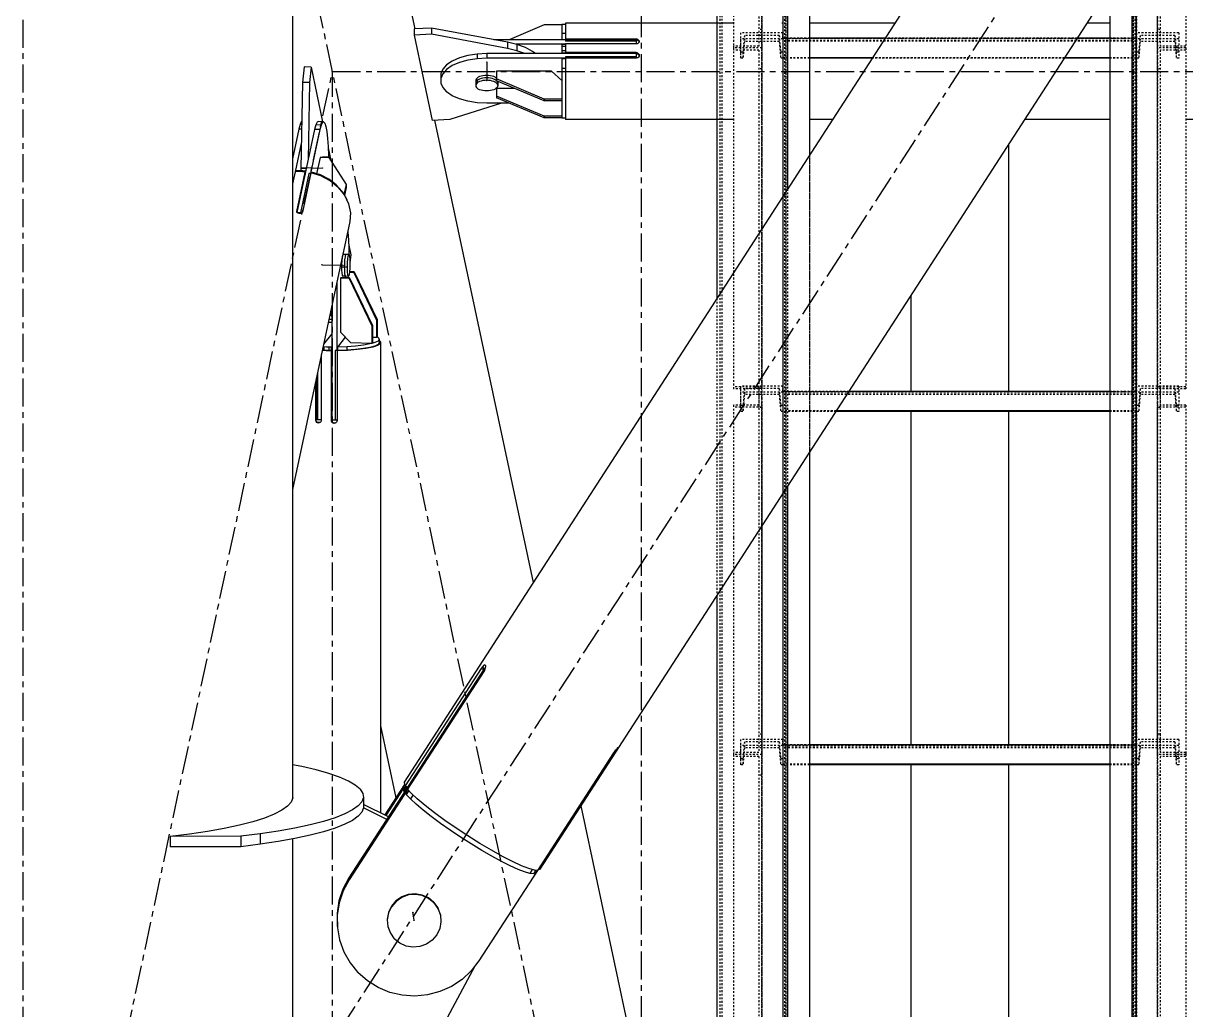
# Model space of a CAD drawing. Header units: millimetres. Extents: x 5143 to 30813, y 232 to 21408.
# Drawn here: x 11840 to 12169, y 5224.7 to 5503.9 of the extents above; entities that cross this region are included whole.
import ezdxf

# ---------------------------------------------------------------- set-up
doc = ezdxf.new("R2010")
doc.units = ezdxf.units.MM
doc.header["$LTSCALE"] = 0.25
for name, pattern in [('CENTER', [50.8, 31.75, -6.35, 6.35, -6.35]), ('XKITLINE00', [0]), ('XKITLINE02', [4, 2, -2]), ('XKITLINE03', [6, 3, -1, 1, -1])]:
    doc.linetypes.add(name, pattern=pattern)

msp = doc.modelspace()

# ---------------------------------------------------------------- linework, layer by layer
at = {"color": 8, "linetype": 'CENTER'}
for p, q in [((12015, 4763.35), (12015, 6431.43)), ((12015, 5080.27), (11840, 5900.27)), ((11840, 5080.27), (12370, 5900.27)), ((11840, 3985.69), (11840, 5629.8)), ((11971.16, 5492.9), (11971.16, 5487.65)), ((11840, 5080.27), (11927.5, 5490.27)), ((11927.5, 4670.27), (11927.5, 5490.27)), ((11927.5, 5490.27), (12282.5, 5490.27)), ((11918.7, 5463.07), (11924.65, 5462.94)), ((11924.52, 5435.54), (11930.47, 5435.41)), ((11950.6, 5250.01), (11950.27, 5252.29))]:
    msp.add_line(p, q, dxfattribs=at)
at = {"color": 8, "linetype": 'XKITLINE00'}
for p, q in [((12223.93, 5716.37), (11947.78, 5289.11)), ((12262.38, 5691.7), (11986.23, 5264.45)), ((11916.2, 5629.8), (11916.2, 5284.49)), ((11943.98, 5534.57), (11950.86, 5502.33)), ((11955.55, 5502.57), (11950.58, 5502.32)), ((11950.58, 5502.32), (11950.58, 5500.57)), ((11955.55, 5500.82), (11950.58, 5500.57)), ((11977.04, 5498.53), (11955.55, 5502.57)), ((11955.55, 5502.57), (11955.55, 5500.82)), ((11977.04, 5496.78), (11955.55, 5500.82)), ((11987.46, 5503.44), (11977.53, 5499.26)), ((11992.46, 5503.44), (11987.46, 5503.44)), ((11993.46, 5503.52), (11992.46, 5503.52)), ((11992.46, 5503.52), (11992.46, 5502.39)), ((11992.46, 5502.39), (11992.46, 5499.26)), ((11993.46, 5501.04), (11992.46, 5501.04)), ((11993.46, 5503.9), (11993.46, 5499.26)), ((12041, 5503.9), (11993.46, 5503.9)), ((12054.99, 5503.9), (12054.72, 5503.9)), ((12086.6, 5503.9), (12062.49, 5503.9)), ((12147.48, 5503.9), (12141, 5503.9)), ((12155.27, 5503.9), (12154.98, 5503.9)), ((11950.58, 5500.57), (11955.73, 5476.42)), ((11993.46, 5499.26), (11973.16, 5499.26)), ((11979.71, 5497.89), (11977.04, 5498.53)), ((11977.04, 5498.53), (11977.04, 5496.78)), ((11993.46, 5497.95), (11979.46, 5497.95)), ((11982.09, 5497.02), (11979.71, 5497.89)), ((11979.71, 5497.89), (11979.71, 5496.14)), ((11992.46, 5497.89), (11992.46, 5496.71)), ((11993.46, 5497.89), (11992.46, 5497.89)), ((12013.46, 5499.43), (11993.46, 5499.43)), ((11993.46, 5499.26), (11993.46, 5498.86)), ((12013.46, 5499.13), (11993.46, 5499.13)), ((12013.46, 5498.86), (11993.46, 5498.86)), ((12013.46, 5498.05), (11993.46, 5498.05)), ((11993.46, 5498.05), (11993.46, 5496.9)), ((12013.72, 5499.39), (12013.46, 5499.43)), ((12013.46, 5499.43), (12013.46, 5499.13)), ((12013.72, 5499.1), (12013.46, 5499.13)), ((12013.46, 5499.13), (12013.46, 5498.05)), ((12013.72, 5498.08), (12013.46, 5498.05)), ((12013.96, 5499.31), (12013.72, 5499.39)), ((12013.96, 5499.01), (12013.72, 5499.1)), ((12013.96, 5498.18), (12013.72, 5498.08)), ((12014.14, 5499.15), (12013.96, 5499.31)), ((12013.99, 5498.99), (12013.96, 5499.01)), ((12014.14, 5498.34), (12013.96, 5498.18)), ((12014.14, 5498.86), (12013.99, 5498.99)), ((12014.14, 5499.15), (12014.27, 5498.96)), ((12014.14, 5498.86), (12014.27, 5498.67)), ((12014.27, 5498.53), (12014.14, 5498.34)), ((12014.27, 5498.96), (12014.31, 5498.75)), ((12014.31, 5498.75), (12014.27, 5498.53)), ((12014.27, 5498.67), (12014.28, 5498.6)), ((11963.46, 5494.11), (11961.42, 5493.22)), ((11965.83, 5494.77), (11963.46, 5494.11)), ((11968.43, 5495.18), (11965.83, 5494.77)), ((11971.16, 5495.32), (11968.43, 5495.18)), ((11968.43, 5495.18), (11968.43, 5493.87)), ((12013.46, 5495.32), (11971.16, 5495.32)), ((11971.16, 5495.32), (11971.16, 5494.01)), ((11979.71, 5496.14), (11977.04, 5496.78)), ((11981.94, 5495.32), (11979.71, 5496.14)), ((11984.11, 5495.95), (11982.09, 5497.02)), ((11984.92, 5495.32), (11984.11, 5495.95)), ((11993.46, 5497.31), (11992.46, 5497.31)), ((11992.46, 5496.71), (11992.46, 5495.32)), ((11993.46, 5496.08), (11992.46, 5496.08)), ((11993.46, 5495.45), (11992.46, 5495.45)), ((11993.46, 5496.9), (11993.46, 5495.32)), ((12013.46, 5495.6), (11993.46, 5495.6)), ((11993.46, 5495.45), (11993.46, 5495.32)), ((12013.46, 5494.41), (11993.46, 5494.41)), ((11993.46, 5494.41), (11993.46, 5494.01)), ((12013.46, 5495.6), (12013.46, 5495.32)), ((12013.72, 5495.56), (12013.46, 5495.6)), ((12013.46, 5495.32), (12013.46, 5494.01)), ((12013.72, 5495.27), (12013.46, 5495.31)), ((12013.72, 5495.56), (12013.72, 5495.27)), ((12013.96, 5495.45), (12013.72, 5495.56)), ((12013.96, 5495.16), (12013.72, 5495.27)), ((12013.96, 5494.17), (12013.72, 5494.08)), ((12014.14, 5495.28), (12013.96, 5495.45)), ((12014.14, 5494.98), (12013.96, 5495.16)), ((12014.14, 5494.35), (12013.96, 5494.17)), ((12014.14, 5495.28), (12014.27, 5495.05)), ((12014.14, 5494.98), (12014.27, 5494.76)), ((12014.27, 5494.57), (12014.14, 5494.35)), ((12014.27, 5495.05), (12014.31, 5494.81)), ((12014.31, 5494.81), (12014.27, 5494.57)), ((12014.27, 5494.76), (12014.28, 5494.67)), ((11919.47, 5491.56), (11919.06, 5487.19)), ((11921.45, 5491.52), (11919.47, 5491.56)), ((11921.45, 5491.52), (11921.04, 5487.14)), ((11921.45, 5491.52), (11924.72, 5476.04)), ((11958.7, 5490.93), (11958.13, 5489.63)), ((11959.81, 5492.14), (11958.7, 5490.93)), ((11959.81, 5490.83), (11958.7, 5489.62)), ((11961.42, 5493.22), (11959.81, 5492.14)), ((11961.42, 5491.91), (11959.81, 5490.83)), ((11963.46, 5492.8), (11961.42, 5491.91)), ((11965.83, 5493.46), (11963.46, 5492.8)), ((11968.43, 5493.87), (11965.83, 5493.46)), ((11971.16, 5494.01), (11968.43, 5493.87)), ((11993.46, 5494.01), (11971.16, 5494.01)), ((11992.46, 5493.82), (11992.46, 5488.43)), ((11993.46, 5493.82), (11992.46, 5493.82)), ((11993.46, 5491.14), (11992.46, 5491.14)), ((12013.46, 5494.01), (11993.46, 5494.01)), ((11993.46, 5494.01), (11993.46, 5476.65)), ((12013.72, 5494.08), (12013.46, 5494.01)), ((11958.13, 5489.63), (11958.13, 5486.99)), ((11958.7, 5489.62), (11958.13, 5488.32)), ((11968.1, 5487.91), (11968.06, 5487.65)), ((11968.06, 5487.65), (11968.06, 5486.95)), ((11968.24, 5488.17), (11968.1, 5487.91)), ((11968.47, 5488.4), (11968.24, 5488.17)), ((11968.47, 5487.7), (11968.24, 5487.47)), ((11968.47, 5487.7), (11968.24, 5487.47)), ((11968.78, 5488.62), (11968.47, 5488.4)), ((11968.78, 5487.92), (11968.47, 5487.7)), ((11968.78, 5487.92), (11968.47, 5487.7)), ((11969.16, 5488.8), (11968.78, 5488.62)), ((11969.16, 5488.11), (11968.78, 5487.92)), ((11969.16, 5488.11), (11968.78, 5487.92)), ((11969.61, 5488.96), (11969.16, 5488.8)), ((11969.61, 5488.26), (11969.16, 5488.11)), ((11969.61, 5488.26), (11969.16, 5488.11)), ((11969.61, 5487.56), (11969.16, 5487.41)), ((11970.1, 5489.07), (11969.61, 5488.96)), ((11970.1, 5488.37), (11969.61, 5488.26)), ((11970.1, 5488.37), (11969.61, 5488.26)), ((11970.1, 5487.67), (11969.61, 5487.56)), ((11970.62, 5489.13), (11970.1, 5489.07)), ((11970.62, 5488.43), (11970.1, 5488.37)), ((11970.62, 5488.43), (11970.1, 5488.37)), ((11970.62, 5487.74), (11970.1, 5487.67)), ((11971.16, 5489.16), (11970.62, 5489.13)), ((11971.16, 5488.46), (11970.62, 5488.43)), ((11971.16, 5488.46), (11970.62, 5488.43)), ((11971.16, 5487.76), (11970.62, 5487.74)), ((11971.7, 5489.13), (11971.16, 5489.16)), ((11971.16, 5489.16), (11971.16, 5488.46)), ((11971.16, 5488.46), (11971.16, 5487.76)), ((11971.7, 5488.43), (11971.16, 5488.46)), ((11971.7, 5488.43), (11971.16, 5488.46)), ((11971.7, 5487.74), (11971.16, 5487.76)), ((11972.22, 5489.07), (11971.7, 5489.13)), ((11972.22, 5488.37), (11971.7, 5488.43)), ((11972.22, 5488.37), (11971.7, 5488.43)), ((11972.22, 5487.67), (11971.7, 5487.74)), ((11972.71, 5488.96), (11972.22, 5489.07)), ((11972.71, 5488.26), (11972.22, 5488.37)), ((11972.71, 5488.26), (11972.22, 5488.37)), ((11972.71, 5487.56), (11972.22, 5487.67)), ((11973.15, 5488.8), (11972.71, 5488.96)), ((11973.15, 5488.11), (11972.71, 5488.26)), ((11973.15, 5488.11), (11972.71, 5488.26)), ((11973.15, 5487.41), (11972.71, 5487.56)), ((11973.53, 5488.62), (11973.15, 5488.8)), ((11973.53, 5487.92), (11973.15, 5488.11)), ((11973.53, 5487.92), (11973.15, 5488.11)), ((11973.84, 5488.4), (11973.53, 5488.62)), ((11973.84, 5487.7), (11973.53, 5487.92)), ((11973.84, 5487.7), (11973.53, 5487.92)), ((11973.84, 5488.4), (11973.96, 5488.28)), ((11973.84, 5487.7), (11974.07, 5487.47)), ((11973.84, 5487.7), (11974.07, 5487.47)), ((11989.46, 5490.32), (11973.96, 5490.32)), ((11973.96, 5490.32), (11973.96, 5487.65)), ((11987.46, 5482.45), (11973.96, 5488.14)), ((11987.46, 5481.97), (11973.96, 5487.65)), ((11974.26, 5487.52), (11974.26, 5486.95)), ((11992.46, 5487.7), (11989.46, 5490.32)), ((11992.46, 5488.43), (11992.46, 5482.47)), ((11919.06, 5487.19), (11918.59, 5462.76)), ((11921.04, 5487.14), (11919.06, 5487.19)), ((11921.04, 5487.14), (11920.62, 5465.21)), ((11958.13, 5486.99), (11958.7, 5485.69)), ((11958.7, 5485.69), (11959.81, 5484.47)), ((11961.42, 5483.4), (11959.81, 5484.47)), ((11968.1, 5487.21), (11968.06, 5486.95)), ((11968.1, 5487.21), (11968.06, 5486.95)), ((11968.06, 5486.95), (11968.06, 5486.25)), ((11968.1, 5486.51), (11968.06, 5486.25)), ((11968.06, 5486.25), (11968.1, 5485.99)), ((11968.24, 5487.47), (11968.1, 5487.21)), ((11968.24, 5487.47), (11968.1, 5487.21)), ((11968.24, 5486.77), (11968.1, 5486.51)), ((11968.1, 5485.99), (11968.24, 5485.74)), ((11968.47, 5487.01), (11968.24, 5486.77)), ((11968.24, 5485.74), (11968.47, 5485.5)), ((11968.78, 5487.22), (11968.47, 5487.01)), ((11968.78, 5485.29), (11968.47, 5485.5)), ((11969.16, 5487.41), (11968.78, 5487.22)), ((11969.16, 5485.1), (11968.78, 5485.29)), ((11969.61, 5484.95), (11969.16, 5485.1)), ((11970.1, 5484.84), (11969.61, 5484.95)), ((11970.62, 5484.77), (11970.1, 5484.84)), ((11971.16, 5484.75), (11970.62, 5484.77)), ((11971.7, 5484.77), (11971.16, 5484.75)), ((11972.22, 5484.84), (11971.7, 5484.77)), ((11972.71, 5484.95), (11972.22, 5484.84)), ((11973.15, 5485.1), (11972.71, 5484.95)), ((11973.53, 5487.22), (11973.15, 5487.41)), ((11973.53, 5485.29), (11973.15, 5485.1)), ((11973.84, 5487.01), (11973.53, 5487.22)), ((11973.84, 5485.5), (11973.53, 5485.29)), ((11973.84, 5487.01), (11974.07, 5486.77)), ((11974.07, 5485.74), (11973.84, 5485.5)), ((11979.14, 5485.47), (11973.96, 5485.47)), ((11973.96, 5485.47), (11973.96, 5482.8)), ((11974.07, 5487.47), (11974.21, 5487.21)), ((11974.07, 5487.47), (11974.21, 5487.21)), ((11974.07, 5486.77), (11974.21, 5486.51)), ((11974.21, 5485.99), (11974.07, 5485.74)), ((11974.21, 5487.21), (11974.26, 5486.95)), ((11974.21, 5487.21), (11974.26, 5486.95)), ((11974.21, 5486.51), (11974.26, 5486.25)), ((11974.26, 5486.25), (11974.21, 5485.99)), ((11974.26, 5486.95), (11974.26, 5486.25)), ((11975.36, 5481.29), (11960.7, 5476.67)), ((11963.46, 5482.51), (11961.42, 5483.4)), ((11965.83, 5481.84), (11963.46, 5482.51)), ((11968.43, 5481.43), (11965.83, 5481.84)), ((11971.16, 5481.29), (11968.43, 5481.43)), ((11977.53, 5481.29), (11971.16, 5481.29)), ((11987.46, 5477.6), (11973.96, 5483.28)), ((11987.46, 5477.11), (11973.96, 5482.8)), ((11992.46, 5482.45), (11987.46, 5482.45)), ((11987.46, 5482.45), (11987.46, 5481.97)), ((11992.46, 5481.97), (11987.46, 5481.97)), ((11992.46, 5482.47), (11992.46, 5482.45)), ((11992.46, 5482.45), (11992.46, 5482.43)), ((11992.46, 5482.43), (11992.46, 5477.14)), ((11918.34, 5475.23), (11918, 5473.95)), ((11918.69, 5475.98), (11918.34, 5475.23)), ((11918.83, 5475.22), (11918.34, 5475.23)), ((11918.84, 5476.06), (11918.69, 5475.98)), ((11922.8, 5475.13), (11922.46, 5473.86)), ((11923.16, 5475.88), (11922.8, 5475.13)), ((11924.29, 5475.1), (11922.8, 5475.13)), ((11923.51, 5476.06), (11923.16, 5475.88)), ((11925, 5476.03), (11923.51, 5476.06)), ((11924.29, 5475.1), (11923.95, 5473.82)), ((11924.64, 5475.85), (11924.29, 5475.1)), ((11925, 5476.03), (11924.64, 5475.85)), ((11925, 5476.03), (11925.34, 5475.64)), ((11925.34, 5475.64), (11925.65, 5474.7)), ((11925.65, 5474.7), (11925.91, 5473.24)), ((11960.7, 5476.67), (11955.73, 5476.42)), ((11956.39, 5476.46), (11984.31, 5345.63)), ((11992.46, 5477.6), (11987.46, 5477.6)), ((11987.46, 5477.6), (11987.46, 5477.11)), ((11992.46, 5477.11), (11987.46, 5477.11)), ((11992.46, 5477.14), (11992.46, 5477.11)), ((11992.46, 5477.11), (11992.46, 5477.03)), ((11993.46, 5477.03), (11992.46, 5477.03)), ((12041, 5476.65), (11993.46, 5476.65)), ((12054.99, 5476.65), (12054.72, 5476.65)), ((12068.99, 5476.65), (12062.49, 5476.65)), ((12147.48, 5476.65), (12123.39, 5476.65)), ((12155.27, 5476.65), (12154.98, 5476.65)), ((12216.53, 5476.65), (12168.98, 5476.65)), ((11918, 5473.95), (11916.2, 5465.5)), ((11922.46, 5473.86), (11917.44, 5450.33)), ((11918.8, 5473.94), (11918, 5473.95)), ((11923.95, 5473.82), (11921.3, 5461.41)), ((11923.95, 5473.82), (11922.46, 5473.86)), ((11925.91, 5473.24), (11926.12, 5471.33)), ((11926.12, 5471.33), (11926.27, 5469.06)), ((11918.73, 5470.39), (11916.91, 5461.83)), ((11926.27, 5469.06), (11926.35, 5466.51)), ((11926.28, 5468.65), (11927.05, 5465.04)), ((12118.8, 5469.55), (12118.8, 5399.68)), ((11916.33, 5466.12), (11916.2, 5466.12)), ((11924.02, 5465.95), (11923.03, 5461.32)), ((11926.5, 5465.9), (11924.02, 5465.95)), ((11924.69, 5466.03), (11924.62, 5465.95)), ((11924.62, 5465.95), (11924.62, 5465.94)), ((11925.48, 5466.02), (11924.69, 5466.03)), ((11924.76, 5466.02), (11924.69, 5466.03)), ((11925.48, 5466.02), (11925.41, 5465.93)), ((11925.48, 5466.02), (11925.41, 5465.93)), ((11925.41, 5465.93), (11925.41, 5465.92)), ((11925.41, 5465.93), (11925.41, 5465.92)), ((11926.28, 5466), (11925.48, 5466.02)), ((11925.55, 5466.01), (11925.48, 5466.02)), ((11925.55, 5466.01), (11925.48, 5466.02)), ((11926.21, 5465.92), (11926.2, 5465.9)), ((11926.28, 5466), (11926.21, 5465.92)), ((11926.35, 5465.99), (11926.28, 5466)), ((11926.35, 5466.51), (11926.35, 5465.99)), ((11926.35, 5465.99), (11926.4, 5465.9)), ((11926.5, 5465.9), (11931.34, 5458.24)), ((11916.92, 5461.83), (11916.2, 5458.45)), ((11918.3, 5461.93), (11916.92, 5461.83)), ((11917.05, 5462.13), (11916.99, 5461.84)), ((11917.74, 5462.16), (11917.05, 5462.13)), ((11919.69, 5461.77), (11917.32, 5450.64)), ((11919.73, 5461.27), (11917.4, 5450.38)), ((11917.74, 5462.16), (11917.69, 5461.89)), ((11918.44, 5462.16), (11917.74, 5462.16)), ((11919.69, 5461.77), (11918.3, 5461.93)), ((11919.13, 5462.13), (11918.44, 5462.16)), ((11920.85, 5461.42), (11918.48, 5450.29)), ((11918.59, 5462.76), (11918.58, 5462.15)), ((11920.09, 5462.72), (11918.59, 5462.76)), ((11921.39, 5461.56), (11919.01, 5450.43)), ((11919.13, 5462.13), (11919.07, 5461.84)), ((11919.83, 5462.07), (11919.13, 5462.13)), ((11919.69, 5461.77), (11919.73, 5461.27)), ((11919.83, 5462.07), (11919.71, 5461.51)), ((11919.71, 5461.51), (11919.74, 5461.09)), ((11919.83, 5462.07), (11919.86, 5461.64)), ((11921.3, 5461.41), (11920.85, 5461.42)), ((11921.31, 5461.2), (11920.85, 5461.42)), ((11921.3, 5461.41), (11921.31, 5461.21)), ((11924.24, 5460.68), (11921.39, 5461.56)), ((11921.53, 5461.78), (11921.48, 5461.54)), ((11924.12, 5460.98), (11921.53, 5461.78)), ((11924.12, 5460.98), (11924.07, 5460.74)), ((11926.5, 5459.76), (11924.12, 5460.98)), ((11926.89, 5459.27), (11924.24, 5460.68)), ((11928.57, 5458.18), (11926.5, 5459.76)), ((11929.15, 5457.43), (11926.89, 5459.27)), ((11928.57, 5458.18), (11930.24, 5456.31)), ((11931.34, 5458.24), (11930.75, 5455.46)), ((11931.34, 5458.24), (11931.4, 5457.41)), ((11929.15, 5457.43), (11930.9, 5455.25)), ((11930.24, 5456.31), (11930.72, 5455.47)), ((11930.9, 5455.25), (11932.06, 5452.83)), ((11931.4, 5457.41), (11930.93, 5455.2)), ((11931.15, 5454.74), (11931.45, 5454.21)), ((11931.45, 5454.21), (11931.55, 5453.9)), ((11932.06, 5452.83), (11932.56, 5450.3)), ((11917.32, 5450.64), (11917.33, 5450.49)), ((11917.33, 5450.49), (11917.42, 5450.34)), ((11917.59, 5450.22), (11917.42, 5450.34)), ((11918.48, 5450.29), (11917.46, 5450.31)), ((11917.81, 5450.12), (11917.59, 5450.22)), ((11917.6, 5451.3), (11917.61, 5451.11)), ((11918.06, 5450.07), (11917.81, 5450.12)), ((11918.33, 5450.06), (11918.06, 5450.07)), ((11918.58, 5450.1), (11918.33, 5450.06)), ((11918.74, 5450.16), (11918.48, 5450.29)), ((11918.79, 5450.19), (11918.58, 5450.1)), ((11918.92, 5450.31), (11918.79, 5450.19)), ((11919.01, 5450.43), (11918.92, 5450.31)), ((11932.56, 5450.3), (11932.38, 5447.78)), ((11932.38, 5447.78), (11916.2, 5371.93)), ((11931.81, 5445.07), (11931.85, 5444.76)), ((11931.85, 5444.76), (11932.03, 5442.65)), ((11932.03, 5442.65), (11932.14, 5440.22)), ((11930.4, 5438.33), (11930.33, 5438.1)), ((11930.47, 5438.46), (11930.4, 5438.33)), ((11930.54, 5438.51), (11930.47, 5438.46)), ((11931.26, 5438.45), (11930.47, 5438.46)), ((11931.33, 5438.49), (11930.54, 5438.51)), ((11931.19, 5438.31), (11931.12, 5438.09)), ((11931.19, 5438.31), (11931.12, 5438.09)), ((11931.26, 5438.45), (11931.19, 5438.31)), ((11931.26, 5438.45), (11931.19, 5438.31)), ((11931.33, 5438.49), (11931.26, 5438.45)), ((11931.33, 5438.49), (11931.26, 5438.45)), ((11932.06, 5438.43), (11931.26, 5438.45)), ((11932.13, 5438.47), (11931.33, 5438.49)), ((11931.99, 5438.29), (11931.92, 5438.07)), ((11932.06, 5438.43), (11931.99, 5438.29)), ((11932.13, 5438.47), (11932.06, 5438.43)), ((11932.1, 5441.14), (11932.67, 5438.41)), ((11932.19, 5438.42), (11932.13, 5438.47)), ((11932.14, 5440.22), (11932.16, 5438.44)), ((11932.19, 5438.42), (11932.26, 5438.28)), ((11932.26, 5438.28), (11932.32, 5438.04)), ((11932.67, 5438.41), (11932.46, 5436.07)), ((11930.09, 5435.97), (11930.07, 5435.43)), ((11930.07, 5435.43), (11930.07, 5434.89)), ((11930.86, 5434.87), (11930.07, 5434.89)), ((11930.07, 5434.89), (11930.07, 5434.37)), ((11930.12, 5436.49), (11930.09, 5435.97)), ((11930.16, 5436.98), (11930.12, 5436.49)), ((11930.21, 5437.42), (11930.16, 5436.98)), ((11930.27, 5437.8), (11930.21, 5437.42)), ((11930.33, 5438.1), (11930.27, 5437.8)), ((11930.87, 5435.41), (11930.86, 5434.87)), ((11930.87, 5435.41), (11930.86, 5434.87)), ((11931.65, 5434.86), (11930.86, 5434.87)), ((11930.86, 5434.87), (11930.87, 5434.35)), ((11930.86, 5434.87), (11930.87, 5434.35)), ((11930.88, 5435.95), (11930.87, 5435.41)), ((11930.88, 5435.95), (11930.87, 5435.41)), ((11930.91, 5436.47), (11930.88, 5435.95)), ((11930.91, 5436.47), (11930.88, 5435.95)), ((11930.95, 5436.96), (11930.91, 5436.47)), ((11930.95, 5436.96), (11930.91, 5436.47)), ((11931, 5437.4), (11930.95, 5436.96)), ((11931, 5437.4), (11930.95, 5436.96)), ((11931.06, 5437.78), (11931, 5437.4)), ((11931.06, 5437.78), (11931, 5437.4)), ((11931.12, 5438.09), (11931.06, 5437.78)), ((11931.12, 5438.09), (11931.06, 5437.78)), ((11931.66, 5435.4), (11931.65, 5434.86)), ((11931.68, 5435.93), (11931.66, 5435.4)), ((11931.71, 5436.45), (11931.68, 5435.93)), ((11931.75, 5436.94), (11931.71, 5436.45)), ((11931.8, 5437.38), (11931.75, 5436.94)), ((11931.85, 5437.76), (11931.8, 5437.38)), ((11931.92, 5438.07), (11931.85, 5437.76)), ((11932.32, 5438.04), (11932.37, 5437.73)), ((11932.37, 5437.73), (11932.41, 5437.35)), ((11932.41, 5437.35), (11932.44, 5436.9)), ((11932.44, 5436.9), (11932.45, 5436.41)), ((11932.45, 5435.35), (11932.44, 5434.81)), ((11932.45, 5436.41), (11932.46, 5435.89)), ((11932.46, 5435.89), (11932.45, 5435.35)), ((11929.88, 5431.9), (11929.75, 5431.73)), ((11929.75, 5431.73), (11929.75, 5416.45)), ((11932.23, 5431.68), (11929.75, 5431.73)), ((11932.36, 5431.84), (11929.88, 5431.9)), ((11930.07, 5434.37), (11930.09, 5433.88)), ((11930.09, 5433.88), (11930.12, 5433.43)), ((11930.12, 5433.43), (11930.16, 5433.05)), ((11930.16, 5433.05), (11930.21, 5432.73)), ((11930.21, 5432.73), (11930.27, 5432.5)), ((11930.27, 5432.5), (11930.33, 5432.36)), ((11930.4, 5432.31), (11930.33, 5432.36)), ((11931.19, 5432.29), (11930.4, 5432.31)), ((11930.87, 5434.35), (11930.88, 5433.86)), ((11930.87, 5434.35), (11930.88, 5433.86)), ((11930.88, 5433.86), (11930.91, 5433.42)), ((11930.88, 5433.86), (11930.91, 5433.42)), ((11930.91, 5433.42), (11930.95, 5433.03)), ((11930.91, 5433.42), (11930.95, 5433.03)), ((11930.95, 5433.03), (11931, 5432.72)), ((11930.95, 5433.03), (11931, 5432.72)), ((11931, 5432.72), (11931.06, 5432.49)), ((11931, 5432.72), (11931.06, 5432.49)), ((11931.06, 5432.49), (11931.12, 5432.34)), ((11931.06, 5432.49), (11931.12, 5432.34)), ((11931.06, 5432.29), (11931.06, 5431.87)), ((11931.19, 5432.29), (11931.12, 5432.34)), ((11931.19, 5432.29), (11931.12, 5432.34)), ((11931.99, 5432.27), (11931.19, 5432.29)), ((11931.65, 5434.86), (11931.66, 5434.33)), ((11931.66, 5434.33), (11931.68, 5433.84)), ((11931.68, 5433.84), (11931.71, 5433.4)), ((11931.71, 5433.4), (11931.75, 5433.01)), ((11931.75, 5433.01), (11931.8, 5432.7)), ((11931.8, 5432.7), (11931.85, 5432.47)), ((11931.85, 5432.47), (11931.92, 5432.32)), ((11931.99, 5432.27), (11931.92, 5432.32)), ((11932.06, 5432.32), (11931.99, 5432.27)), ((11932.13, 5432.45), (11932.06, 5432.32)), ((11932.19, 5432.68), (11932.13, 5432.45)), ((11932.26, 5432.98), (11932.19, 5432.68)), ((11932.36, 5431.84), (11932.23, 5431.68)), ((11932.23, 5431.68), (11938.68, 5418.23)), ((11932.32, 5433.36), (11932.26, 5432.98)), ((11932.37, 5433.8), (11932.32, 5433.36)), ((11933.53, 5433.34), (11932.32, 5433.37)), ((11933.66, 5433.51), (11932.34, 5433.53)), ((11932.36, 5431.84), (11938.81, 5418.39)), ((11932.41, 5434.29), (11932.37, 5433.8)), ((11932.44, 5434.81), (11932.41, 5434.29)), ((11933.66, 5433.51), (11933.53, 5433.34)), ((11933.53, 5433.34), (11939.98, 5419.89)), ((11933.66, 5433.51), (11940.11, 5420.05)), ((11928.76, 5430.82), (11928.76, 5411.25)), ((12091.2, 5426.84), (12091.2, 5399.68)), ((11926.94, 5422.29), (11927.17, 5421.21)), ((11927.28, 5423.85), (11927.28, 5391.56)), ((11927.28, 5419.17), (11926.28, 5419.19)), ((11927.28, 5420.06), (11926.47, 5420.08)), ((11927.17, 5421.21), (11926.72, 5421.22)), ((11927.17, 5421.21), (11927.28, 5420.81)), ((11940.11, 5420.05), (11939.98, 5419.89)), ((11939.98, 5419.89), (11939.98, 5414.96)), ((11940.11, 5420.05), (11940.11, 5415.13)), ((11927.28, 5415.99), (11924.97, 5413.06)), ((11929.75, 5416.45), (11932.73, 5413.43)), ((11938.81, 5418.39), (11938.68, 5418.23)), ((11938.68, 5418.23), (11938.68, 5413.3)), ((11938.81, 5418.39), (11938.81, 5413.46)), ((11925.08, 5412.29), (11924.81, 5412.3)), ((11925.77, 5412.27), (11925.08, 5412.29)), ((11925.08, 5412.29), (11925.08, 5411.31)), ((11926.47, 5412.26), (11925.77, 5412.27)), ((11927.17, 5412.25), (11926.47, 5412.26)), ((11926.47, 5412.26), (11926.47, 5411.27)), ((11927.28, 5412.39), (11927.17, 5412.25)), ((11927.17, 5412.25), (11927.17, 5411.27)), ((11931.1, 5415.08), (11928.89, 5412.27)), ((11931.55, 5412.36), (11928.89, 5412.27)), ((11928.89, 5412.27), (11928.89, 5411.28)), ((11934.03, 5412.54), (11931.55, 5412.36)), ((11931.55, 5412.36), (11931.55, 5411.37)), ((11938.68, 5413.3), (11932.73, 5413.43)), ((11936.25, 5412.81), (11934.03, 5412.54)), ((11936.97, 5411.84), (11934.54, 5411.53)), ((11938.09, 5413.14), (11936.25, 5412.81)), ((11938.09, 5412.16), (11936.25, 5411.82)), ((11938.92, 5412.24), (11936.97, 5411.84)), ((11938.66, 5413.3), (11938.09, 5413.14)), ((11939.49, 5412.54), (11938.09, 5412.16)), ((11939.49, 5413.53), (11938.68, 5413.31)), ((11938.81, 5413.46), (11938.68, 5413.3)), ((11939.98, 5414.96), (11938.81, 5414.98)), ((11940.29, 5412.69), (11938.92, 5412.24)), ((11940.39, 5413.96), (11939.49, 5413.53)), ((11940.39, 5412.97), (11939.49, 5412.54)), ((11940.11, 5415.13), (11939.98, 5414.96)), ((11940.54, 5414.86), (11940.1, 5415.12)), ((11941.03, 5413.19), (11940.29, 5412.69)), ((11940.74, 5414.41), (11940.39, 5413.96)), ((11940.74, 5413.43), (11940.39, 5412.97)), ((11940.54, 5414.86), (11940.74, 5414.41)), ((11940.74, 5414.41), (11940.74, 5413.43)), ((11941.09, 5413.7), (11940.74, 5413.98)), ((11941.09, 5413.7), (11941.03, 5413.19)), ((11941.09, 5413.7), (11941.09, 5280.41)), ((11924.3, 5409.91), (11924.3, 5391.63)), ((11924.35, 5410.13), (11924.35, 5391.56)), ((11925.72, 5411.22), (11924.59, 5411.27)), ((11925.08, 5411.31), (11924.6, 5411.32)), ((11925.77, 5411.29), (11925.08, 5411.31)), ((11927.13, 5411.22), (11925.72, 5411.22)), ((11926.47, 5411.27), (11925.77, 5411.29)), ((11927.17, 5411.27), (11926.47, 5411.27)), ((11927.2, 5411.32), (11927.13, 5411.22)), ((11927.13, 5411.22), (11927.13, 5391.5)), ((11927.28, 5411.41), (11927.17, 5411.27)), ((11927.2, 5411.32), (11927.2, 5391.6)), ((11928.76, 5411.25), (11928.31, 5411.26)), ((11928.31, 5411.26), (11928.31, 5391.54)), ((11928.8, 5411.29), (11928.76, 5411.25)), ((11928.8, 5411.29), (11928.8, 5391.57)), ((11931.77, 5411.32), (11928.84, 5411.21)), ((11928.89, 5411.28), (11928.84, 5411.21)), ((11928.84, 5411.21), (11928.84, 5391.5)), ((11931.55, 5411.37), (11928.89, 5411.28)), ((11934.03, 5411.56), (11931.55, 5411.37)), ((11934.54, 5411.53), (11931.77, 5411.32)), ((11936.25, 5411.82), (11934.03, 5411.56)), ((11922.69, 5402.36), (11922.69, 5391.63)), ((11922.77, 5402.75), (11922.77, 5391.74)), ((11922.85, 5403.1), (11922.85, 5391.7)), ((11923.26, 5405.04), (11923.26, 5391.65)), ((11927.28, 5395.42), (11927.2, 5395.33)), ((11927.27, 5395.25), (11927.2, 5395.24)), ((11927.28, 5395.19), (11927.2, 5395.15)), ((12091.2, 5394), (12091.2, 5299.69)), ((12118.8, 5394), (12118.8, 5299.69)), ((11922.77, 5391.74), (11922.69, 5391.63)), ((11922.69, 5391.63), (11922.75, 5391.37)), ((11922.75, 5391.37), (11922.85, 5391.13)), ((11922.77, 5391.74), (11922.81, 5391.47)), ((11922.81, 5391.47), (11922.93, 5391.23)), ((11923.26, 5391.65), (11922.85, 5391.7)), ((11922.87, 5391.11), (11923.03, 5390.94)), ((11922.93, 5391.23), (11922.96, 5391.19)), ((11922.96, 5391.19), (11923.11, 5391.04)), ((11923.26, 5390.81), (11923.03, 5390.94)), ((11923.34, 5390.91), (11923.11, 5391.04)), ((11924.3, 5391.63), (11923.26, 5391.65)), ((11923.52, 5390.76), (11923.26, 5390.81)), ((11923.6, 5390.86), (11923.34, 5390.91)), ((11923.78, 5390.79), (11923.52, 5390.76)), ((11923.85, 5390.89), (11923.6, 5390.86)), ((11924.01, 5390.9), (11923.78, 5390.79)), ((11924.09, 5391), (11923.85, 5390.89)), ((11924.19, 5391.07), (11924.01, 5390.9)), ((11924.22, 5391.12), (11924.09, 5391)), ((11924.31, 5391.3), (11924.19, 5391.07)), ((11924.35, 5391.69), (11924.3, 5391.63)), ((11924.35, 5391.56), (11924.31, 5391.3)), ((11927.2, 5391.6), (11927.13, 5391.5)), ((11927.13, 5391.5), (11927.17, 5391.24)), ((11927.25, 5391.34), (11927.17, 5391.24)), ((11927.17, 5391.24), (11927.29, 5391.01)), ((11927.2, 5391.6), (11927.25, 5391.34)), ((11927.25, 5391.34), (11927.37, 5391.11)), ((11928.31, 5391.54), (11927.28, 5391.56)), ((11927.48, 5390.82), (11927.29, 5391.01)), ((11927.56, 5390.92), (11927.37, 5391.11)), ((11927.72, 5390.7), (11927.48, 5390.82)), ((11927.79, 5390.8), (11927.56, 5390.92)), ((11927.98, 5390.66), (11927.72, 5390.7)), ((11928.06, 5390.76), (11927.79, 5390.8)), ((11928.25, 5390.7), (11927.98, 5390.66)), ((11928.32, 5390.8), (11928.06, 5390.76)), ((11928.48, 5390.82), (11928.25, 5390.7)), ((11928.8, 5391.57), (11928.31, 5391.54)), ((11928.56, 5390.92), (11928.32, 5390.8)), ((11928.67, 5391), (11928.48, 5390.82)), ((11928.69, 5391.04), (11928.56, 5390.92)), ((11928.77, 5391.23), (11928.67, 5391)), ((11928.84, 5391.5), (11928.77, 5391.23)), ((11928.84, 5391.62), (11928.8, 5391.57)), ((11970.24, 5320.92), (11932.15, 5262)), ((11969.63, 5321.31), (11948.12, 5288.02)), ((11970.28, 5320.61), (11948.77, 5287.32)), ((11970.3, 5320.39), (11948.78, 5287.1)), ((11969.85, 5321.62), (11969.63, 5321.31)), ((11970.49, 5320.78), (11969.63, 5321.31)), ((11970.07, 5321.88), (11969.85, 5321.62)), ((11970.65, 5321.12), (11969.85, 5321.62)), ((11970.27, 5322.09), (11970.07, 5321.88)), ((11970.24, 5320.92), (11970.28, 5320.61)), ((11970.5, 5320.75), (11970.24, 5320.92)), ((11970.46, 5322.22), (11970.27, 5322.09)), ((11970.38, 5320.52), (11970.28, 5320.61)), ((11970.49, 5320.72), (11970.3, 5320.39)), ((11970.62, 5322.28), (11970.46, 5322.22)), ((11970.49, 5320.78), (11970.48, 5320.77)), ((11970.64, 5321.07), (11970.49, 5320.72)), ((11970.56, 5320.89), (11970.49, 5320.78)), ((11970.73, 5322.26), (11970.62, 5322.28)), ((11970.74, 5321.42), (11970.64, 5321.07)), ((11970.73, 5322.26), (11970.79, 5322.16)), ((11970.78, 5321.73), (11970.74, 5321.42)), ((11970.81, 5321.98), (11970.78, 5321.79)), ((11970.78, 5321.79), (11970.78, 5321.73)), ((11970.79, 5322.16), (11970.81, 5321.98)), ((11941.09, 5305.04), (11945.43, 5284.68)), ((12007.08, 5297.43), (11985.56, 5264.14)), ((12007.58, 5297.63), (11986.06, 5264.34)), ((12007.3, 5297.75), (12007.08, 5297.43)), ((12007.53, 5298.04), (12007.3, 5297.75)), ((12007.58, 5297.63), (12007.33, 5297.78)), ((12007.76, 5298.3), (12007.53, 5298.04)), ((12007.78, 5297.94), (12007.56, 5298.08)), ((12007.78, 5297.94), (12007.58, 5297.63)), ((12007.92, 5298.46), (12007.76, 5298.3)), ((12007.95, 5298.23), (12007.78, 5297.94)), ((12008.1, 5298.48), (12007.95, 5298.23)), ((12008.11, 5298.7), (12007.97, 5298.52)), ((12008.2, 5298.67), (12008.1, 5298.48)), ((12008.21, 5298.8), (12008.11, 5298.7)), ((12008.25, 5298.79), (12008.2, 5298.67)), ((12008.25, 5298.83), (12008.21, 5298.8)), ((12008.25, 5298.83), (12008.25, 5298.79)), ((11918.81, 5293.53), (11916.2, 5294.03)), ((11922.88, 5292.58), (11918.81, 5293.53)), ((12091.2, 5294.01), (12091.2, 5199.72)), ((12118.8, 5294.01), (12118.8, 5199.72)), ((11926.45, 5291.57), (11922.88, 5292.58)), ((11929.51, 5290.51), (11926.45, 5291.57)), ((11932.01, 5289.41), (11929.51, 5290.51)), ((11933.95, 5288.28), (11932.01, 5289.41)), ((11948.79, 5287.09), (11932.23, 5261.47)), ((11935.31, 5287.12), (11933.95, 5288.28)), ((11935.31, 5287.12), (11936.08, 5285.94)), ((11947.86, 5288.44), (11942.28, 5279.81)), ((11947.42, 5287.11), (11942.6, 5279.66)), ((11947.38, 5287.55), (11947.36, 5287.29)), ((11947.36, 5287.29), (11947.46, 5286.95)), ((11947.9, 5288.36), (11947.38, 5287.55)), ((11948.14, 5288.01), (11947.46, 5286.95)), ((11947.46, 5286.95), (11947.67, 5286.55)), ((11948.48, 5287.8), (11947.67, 5286.55)), ((11947.78, 5289.11), (11947.87, 5288.42)), ((11947.87, 5288.42), (11948.12, 5288.02)), ((11948.72, 5287.65), (11948.12, 5288.02)), ((11948.72, 5287.65), (11948.48, 5287.8)), ((11948.87, 5287.22), (11948.77, 5287.32)), ((11948.77, 5287.32), (11948.8, 5287.11)), ((11948.78, 5287.1), (11949.77, 5286.01)), ((11916.26, 5284.66), (11915.83, 5283.48)), ((11916.21, 5284.98), (11916.26, 5284.66)), ((11935.82, 5283.57), (11934.79, 5282.4)), ((11936.25, 5284.75), (11935.82, 5283.57)), ((11936.08, 5285.94), (11936.25, 5284.75)), ((11936.25, 5284.75), (11936.25, 5281.8)), ((11947.91, 5286.4), (11947.67, 5286.55)), ((11949.1, 5286.74), (11948.37, 5285.6)), ((11948.37, 5285.6), (11949.56, 5284.34)), ((11950.31, 5285.5), (11949.56, 5284.34)), ((11951.17, 5282.85), (11949.56, 5284.34)), ((11951.52, 5284.36), (11949.77, 5286.01)), ((11953.75, 5282.48), (11951.52, 5284.36)), ((11913.19, 5281.16), (11911, 5280.03)), ((11914.8, 5282.31), (11913.19, 5281.16)), ((11915.83, 5283.48), (11914.8, 5282.31)), ((11933.18, 5281.24), (11930.99, 5280.12)), ((11934.79, 5282.4), (11933.18, 5281.24)), ((11935.82, 5280.61), (11934.79, 5279.44)), ((11936.25, 5281.8), (11935.82, 5280.61)), ((11943.33, 5279.29), (11936.25, 5282.82)), ((11942.85, 5278.55), (11936.25, 5281.85)), ((11953.15, 5281.17), (11951.17, 5282.85)), ((11955.47, 5279.35), (11953.15, 5281.17)), ((11956.38, 5280.43), (11953.75, 5282.48)), ((11959.33, 5278.27), (11956.38, 5280.43)), ((11997.81, 5282.36), (12023.06, 5164.02)), ((11904.97, 5277.91), (11901.17, 5276.93)), ((11908.25, 5278.95), (11904.97, 5277.91)), ((11911, 5280.03), (11908.25, 5278.95)), ((11921.17, 5277.02), (11916.89, 5276.1)), ((11924.96, 5278), (11921.17, 5277.02)), ((11928.24, 5279.04), (11924.96, 5278)), ((11930.99, 5280.12), (11928.24, 5279.04)), ((11930.99, 5277.17), (11928.24, 5276.08)), ((11933.18, 5278.29), (11930.99, 5277.17)), ((11934.79, 5279.44), (11933.18, 5278.29)), ((11958.05, 5277.44), (11955.47, 5279.35)), ((11960.84, 5275.48), (11958.05, 5277.44)), ((11962.51, 5276.06), (11959.33, 5278.27)), ((11887.04, 5274.39), (11881.54, 5273.7)), ((11901.53, 5273.79), (11881.54, 5273.7)), ((11881.54, 5273.7), (11881.54, 5270.75)), ((11892.17, 5275.16), (11887.04, 5274.39)), ((11896.9, 5276.01), (11892.17, 5275.16)), ((11901.17, 5276.93), (11896.9, 5276.01)), ((11907.04, 5274.48), (11901.53, 5273.79)), ((11901.53, 5273.79), (11901.53, 5270.84)), ((11912.17, 5275.25), (11907.04, 5274.48)), ((11907.04, 5274.48), (11907.04, 5271.52)), ((11916.89, 5276.1), (11912.17, 5275.25)), ((11921.17, 5274.07), (11916.89, 5273.15)), ((11924.96, 5275.05), (11921.17, 5274.07)), ((11928.24, 5276.08), (11924.96, 5275.05)), ((11963.77, 5273.52), (11960.84, 5275.48)), ((11965.83, 5273.87), (11962.51, 5276.06)), ((11969.19, 5271.78), (11965.83, 5273.87)), ((11901.53, 5270.84), (11881.54, 5270.75)), ((11907.04, 5271.52), (11901.53, 5270.84)), ((11912.17, 5272.3), (11907.04, 5271.52)), ((11916.89, 5273.15), (11912.17, 5272.3)), ((11916.2, 5273.02), (11916.2, 5178.17)), ((11916.22, 5273.03), (11916.22, 5183.33)), ((11966.76, 5271.61), (11963.77, 5273.52)), ((11969.73, 5269.8), (11966.76, 5271.61)), ((11972.48, 5269.83), (11969.19, 5271.78)), ((11972.61, 5268.13), (11969.73, 5269.8)), ((11975.6, 5268.1), (11972.48, 5269.83)), ((11975.33, 5266.65), (11972.61, 5268.13)), ((11978.47, 5266.63), (11975.6, 5268.1)), ((11985.52, 5264.14), (11968.97, 5238.54)), ((11977.83, 5265.4), (11975.33, 5266.65)), ((11980.03, 5264.4), (11977.83, 5265.4)), ((11980.98, 5265.46), (11978.47, 5266.63)), ((11981.88, 5263.68), (11980.03, 5264.4)), ((11983.07, 5264.65), (11980.98, 5265.46)), ((11984.67, 5264.2), (11983.07, 5264.65)), ((11984.05, 5264.37), (11983.33, 5263.25)), ((11985.02, 5264.17), (11984.36, 5263.14)), ((11985.56, 5264.14), (11984.67, 5264.2)), ((11986.06, 5264.34), (11985.8, 5264.5)), ((11986.23, 5264.45), (11986.06, 5264.34)), ((11932.15, 5262), (11930.48, 5258.86)), ((11932.23, 5261.47), (11930.55, 5258.33)), ((11932.15, 5262), (11932.23, 5261.47)), ((11983.33, 5263.25), (11981.88, 5263.68)), ((11984.36, 5263.14), (11983.33, 5263.25)), ((11930.48, 5258.86), (11929.34, 5255.49)), ((11930.55, 5258.33), (11929.42, 5254.96)), ((11930.48, 5258.86), (11930.55, 5258.33)), ((11948.96, 5257.31), (11947.1, 5256.63)), ((11950.94, 5257.48), (11948.96, 5257.31)), ((11950.96, 5257.34), (11948.98, 5257.17)), ((11952.89, 5257.15), (11950.94, 5257.48)), ((11952.91, 5257.01), (11950.96, 5257.34)), ((11929.34, 5255.49), (11928.79, 5251.98)), ((11929.42, 5254.96), (11928.86, 5251.46)), ((11944.2, 5254), (11943.36, 5252.23)), ((11945.47, 5255.51), (11944.2, 5254)), ((11944.2, 5254), (11944.22, 5253.86)), ((11945.49, 5255.36), (11944.22, 5253.86)), ((11947.1, 5256.63), (11945.47, 5255.51)), ((11947.12, 5256.49), (11945.49, 5255.36)), ((11948.98, 5257.17), (11947.12, 5256.49)), ((11954.69, 5256.33), (11952.89, 5257.15)), ((11954.71, 5256.19), (11952.91, 5257.01)), ((11954.69, 5256.33), (11954.71, 5256.19)), ((11956.21, 5255.08), (11954.69, 5256.33)), ((11956.23, 5254.94), (11954.71, 5256.19)), ((11956.21, 5255.08), (11957.34, 5253.49)), ((11956.23, 5254.94), (11957.36, 5253.35)), ((11928.79, 5251.98), (11928.83, 5248.44)), ((11928.86, 5251.46), (11928.9, 5247.91)), ((11943.36, 5252.23), (11943.01, 5250.31)), ((11943.38, 5252.09), (11943.03, 5250.17)), ((11944.22, 5253.86), (11943.38, 5252.09)), ((11957.34, 5253.49), (11958.02, 5251.65)), ((11957.36, 5253.35), (11958.04, 5251.51)), ((11958.02, 5251.65), (11958.04, 5251.51)), ((11958.04, 5251.51), (11958.21, 5249.57)), ((11928.83, 5248.44), (11928.9, 5247.91)), ((11928.9, 5247.91), (11929.53, 5244.43)), ((11943.03, 5250.17), (11943.2, 5248.22)), ((11943.2, 5248.22), (11943.88, 5246.39)), ((11957.86, 5247.64), (11957.02, 5245.87)), ((11958.21, 5249.57), (11957.86, 5247.64)), ((11929.53, 5244.43), (11930.74, 5241.09)), ((11943.88, 5246.39), (11945.01, 5244.79)), ((11946.53, 5243.54), (11945.01, 5244.79)), ((11955.75, 5244.37), (11954.12, 5243.24)), ((11957.02, 5245.87), (11955.75, 5244.37)), ((11930.74, 5241.09), (11932.48, 5238)), ((11948.33, 5242.72), (11946.53, 5243.54)), ((11950.28, 5242.39), (11948.33, 5242.72)), ((11952.26, 5242.57), (11950.28, 5242.39)), ((11954.12, 5243.24), (11952.26, 5242.57)), ((11932.48, 5238), (11934.72, 5235.23)), ((11968.97, 5238.54), (11966.79, 5235.71)), ((11937.4, 5232.87), (11934.72, 5235.23)), ((11967.83, 5237.05), (11936.22, 5178.49)), ((11966.79, 5235.71), (11964.17, 5233.27)), ((11940.43, 5230.98), (11937.4, 5232.87)), ((11943.74, 5229.6), (11940.43, 5230.98)), ((11961.17, 5231.29), (11957.89, 5229.81)), ((11964.17, 5233.27), (11961.17, 5231.29)), ((11947.24, 5228.79), (11943.74, 5229.6)), ((11950.83, 5228.55), (11947.24, 5228.79)), ((11954.41, 5228.89), (11950.83, 5228.55)), ((11957.89, 5229.81), (11954.41, 5228.89))]:
    msp.add_line(p, q, dxfattribs=at)
at = {"color": 3, "linetype": 'XKITLINE02'}
for p, q in [((12048.2, 5619.79), (12048.2, 5497.45)), ((12160.98, 5619.79), (12160.98, 5496.92)), ((12161.78, 5619.79), (12161.78, 5497.45)), ((12168.98, 5615.08), (12168.98, 5496.92)), ((12049, 5606.93), (12049, 5496.92)), ((12037.15, 5550.14), (12037.15, 4298.1)), ((12037.68, 5550.18), (12037.68, 4297.66)), ((12041, 5550.19), (12041, 5496.92)), ((12054.92, 5550.18), (12054.92, 4280.33)), ((12055.45, 5550.14), (12055.45, 4279.7)), ((12153.68, 5550.19), (12153.68, 4278.85)), ((12154.53, 5550.14), (12154.53, 4279.7)), ((12155.06, 5550.18), (12155.06, 4280.34)), ((12054.98, 5549.66), (12055.01, 4280.28)), ((12054.99, 5549.97), (12055.02, 4280.58)), ((12055.83, 5549.68), (12055.86, 4280.3)), ((12055.84, 5549.94), (12055.87, 4280.56)), ((12062.48, 5549.67), (12062.51, 4280.29)), ((12062.48, 5549.66), (12062.51, 4280.28)), ((12062.49, 5549.95), (12062.52, 4280.57)), ((12147.48, 5549.96), (12147.48, 4280.57)), ((12147.48, 5549.67), (12147.48, 4280.28)), ((12154.13, 5549.94), (12154.13, 4280.56)), ((12154.13, 5549.68), (12154.13, 4280.3)), ((12154.98, 5549.96), (12154.98, 4280.58)), ((12154.98, 5549.66), (12154.98, 4280.28)), ((12043, 5501.19), (12043, 5499.49)), ((12043, 5501.19), (12043, 5495.69)), ((12055, 5501.19), (12043, 5501.19)), ((12049, 5502.17), (12048.2, 5502.17)), ((12055, 5501.19), (12055, 5499.49)), ((12055, 5501.19), (12055, 5495.69)), ((12154.98, 5501.19), (12154.98, 5493.99)), ((12166.98, 5501.19), (12154.98, 5501.19)), ((12161.78, 5502.17), (12160.98, 5502.17)), ((12166.98, 5501.19), (12166.98, 5493.99)), ((12048.2, 5497.45), (12041, 5497.45)), ((12041, 5497.45), (12041, 5496.92)), ((12043, 5499.49), (12043, 5493.99)), ((12055, 5499.49), (12043, 5499.49)), ((12044.07, 5500.49), (12043.68, 5495.69)), ((12044.07, 5498.79), (12043.68, 5493.99)), ((12044.07, 5500.49), (12044.07, 5498.79)), ((12053.94, 5500.49), (12044.07, 5500.49)), ((12053.94, 5498.79), (12044.07, 5498.79)), ((12053.94, 5500.49), (12053.94, 5498.79)), ((12053.94, 5500.49), (12054.32, 5495.69)), ((12053.94, 5498.79), (12054.32, 5493.99)), ((12055, 5499.67), (12055, 5493.99)), ((12062.49, 5499.67), (12055, 5499.67)), ((12154.98, 5499.49), (12055, 5499.49)), ((12055, 5499.49), (12055, 5493.99)), ((12154.98, 5498.96), (12055, 5498.96)), ((12154.98, 5498.81), (12055, 5498.81)), ((12138.27, 5499.67), (12083.87, 5499.67)), ((12154.98, 5499.67), (12147.48, 5499.67)), ((12154.98, 5499.67), (12154.98, 5493.99)), ((12166.98, 5499.49), (12154.98, 5499.49)), ((12156.05, 5500.49), (12155.66, 5495.69)), ((12156.05, 5498.79), (12155.66, 5493.99)), ((12165.92, 5500.49), (12156.05, 5500.49)), ((12156.05, 5500.49), (12156.05, 5498.79)), ((12165.92, 5498.79), (12156.05, 5498.79)), ((12168.98, 5497.45), (12161.78, 5497.45)), ((12165.92, 5500.49), (12166.3, 5495.69)), ((12165.92, 5500.49), (12165.92, 5498.79)), ((12165.92, 5498.79), (12166.3, 5493.99)), ((12041, 5496.92), (12041, 5496.33)), ((12049, 5496.92), (12041, 5496.92)), ((12041, 5496.92), (12041, 5400.45)), ((12049, 5496.92), (12041, 5496.92)), ((12048.2, 5496.33), (12041, 5496.33)), ((12043, 5495.69), (12043, 5493.99)), ((12043.68, 5495.69), (12043, 5495.69)), ((12043.68, 5495.69), (12043.68, 5493.99)), ((12048.2, 5496.33), (12048.2, 5491.03)), ((12048.2, 5496.33), (12048.2, 5395.16)), ((12049, 5496.92), (12049, 5491.03)), ((12049, 5496.92), (12049, 5395.16)), ((12054.32, 5495.69), (12054.32, 5493.99)), ((12055, 5495.69), (12054.32, 5495.69)), ((12055, 5495.69), (12055, 5493.99)), ((12062.49, 5494.17), (12055, 5494.17)), ((12062.49, 5494.16), (12055, 5494.16)), ((12134.71, 5494.16), (12080.31, 5494.16)), ((12134.71, 5494.17), (12080.32, 5494.17)), ((12154.98, 5494.17), (12147.48, 5494.17)), ((12154.98, 5494.16), (12147.48, 5494.16)), ((12155.66, 5495.69), (12154.98, 5495.69)), ((12155.66, 5495.69), (12155.66, 5493.99)), ((12160.98, 5496.92), (12160.98, 5395.15)), ((12168.98, 5496.92), (12160.98, 5496.92)), ((12168.98, 5496.92), (12160.98, 5496.92)), ((12161.78, 5496.33), (12161.78, 5395.15)), ((12168.98, 5496.33), (12161.78, 5496.33)), ((12166.98, 5495.69), (12166.3, 5495.69)), ((12166.3, 5495.69), (12166.3, 5493.99)), ((12168.98, 5496.92), (12168.98, 5400.45)), ((12043.68, 5493.99), (12043, 5493.99)), ((12049, 5491.03), (12048.2, 5491.03)), ((12055, 5493.99), (12054.32, 5493.99)), ((12062.49, 5494), (12055, 5494)), ((12062.49, 5493.99), (12055, 5493.99)), ((12134.59, 5493.99), (12080.2, 5493.99)), ((12134.6, 5494), (12080.21, 5494)), ((12154.98, 5494), (12147.48, 5494)), ((12154.98, 5493.99), (12147.48, 5493.99)), ((12155.66, 5493.99), (12154.98, 5493.99)), ((12161.78, 5491.03), (12160.98, 5491.03)), ((12166.98, 5493.99), (12166.3, 5493.99)), ((12062.49, 5466.59), (12062.49, 5382.43)), ((12056.3, 5457.02), (12056.3, 5372.86)), ((12036.3, 5426.07), (12036.3, 5341.91)), ((12049, 5401.04), (12041, 5401.04)), ((12048.2, 5400.45), (12041, 5400.45)), ((12043, 5401.2), (12043, 5399.5)), ((12043, 5401.2), (12043, 5395.7)), ((12055, 5401.2), (12043, 5401.2)), ((12043, 5399.5), (12043, 5394)), ((12055, 5399.5), (12043, 5399.5)), ((12044.07, 5400.5), (12043.68, 5395.7)), ((12044.07, 5398.8), (12043.68, 5394)), ((12044.07, 5400.5), (12044.07, 5398.8)), ((12053.94, 5400.5), (12044.07, 5400.5)), ((12053.94, 5398.8), (12044.07, 5398.8)), ((12049, 5400.97), (12048.2, 5400.97)), ((12048.2, 5400.97), (12048.2, 5369.47)), ((12049, 5400.97), (12049, 5296.94)), ((12053.94, 5400.5), (12053.94, 5398.8)), ((12053.94, 5400.5), (12054.32, 5395.7)), ((12053.94, 5398.8), (12054.32, 5394)), ((12055, 5401.2), (12055, 5399.5)), ((12055, 5401.2), (12055, 5395.7)), ((12055, 5399.68), (12055, 5394)), ((12073.64, 5399.68), (12055, 5399.68)), ((12154.98, 5399.5), (12055, 5399.5)), ((12055, 5399.5), (12055, 5394)), ((12154.98, 5398.97), (12055, 5398.97)), ((12154.98, 5398.82), (12055, 5398.82)), ((12154.98, 5399.68), (12147.48, 5399.68)), ((12154.98, 5401.2), (12154.98, 5394)), ((12166.98, 5401.2), (12154.98, 5401.2)), ((12154.98, 5399.68), (12154.98, 5394)), ((12166.98, 5399.5), (12154.98, 5399.5)), ((12156.05, 5400.5), (12155.66, 5395.7)), ((12156.05, 5398.8), (12155.66, 5394)), ((12165.92, 5400.5), (12156.05, 5400.5)), ((12156.05, 5400.5), (12156.05, 5398.8)), ((12165.92, 5398.8), (12156.05, 5398.8)), ((12168.98, 5401.04), (12160.98, 5401.04)), ((12160.98, 5400.97), (12160.98, 5301.21)), ((12161.78, 5400.97), (12160.98, 5400.97)), ((12161.78, 5400.97), (12161.78, 5297.52)), ((12168.98, 5400.45), (12161.78, 5400.45)), ((12165.92, 5400.5), (12166.3, 5395.7)), ((12165.92, 5400.5), (12165.92, 5398.8)), ((12165.92, 5398.8), (12166.3, 5394)), ((12166.98, 5401.2), (12166.98, 5394)), ((12048.2, 5395.8), (12041, 5395.8)), ((12041, 5395.8), (12041, 5358.33)), ((12043, 5395.7), (12043, 5394)), ((12043.68, 5395.7), (12043, 5395.7)), ((12043.68, 5395.7), (12043.68, 5394)), ((12054.32, 5395.7), (12054.32, 5394)), ((12055, 5395.7), (12054.32, 5395.7)), ((12055, 5395.7), (12055, 5394)), ((12155.66, 5395.7), (12154.98, 5395.7)), ((12155.66, 5395.7), (12155.66, 5394)), ((12168.98, 5395.8), (12161.78, 5395.8)), ((12166.98, 5395.7), (12166.3, 5395.7)), ((12166.3, 5395.7), (12166.3, 5394)), ((12168.98, 5395.8), (12168.98, 5296.94)), ((12049, 5395.23), (12041, 5395.23)), ((12043.68, 5394), (12043, 5394)), ((12049, 5395.16), (12048.2, 5395.16)), ((12055, 5394), (12054.32, 5394)), ((12070.09, 5394.18), (12055, 5394.18)), ((12070.08, 5394.17), (12055, 5394.17)), ((12069.97, 5394.01), (12055, 5394.01)), ((12069.97, 5394), (12055, 5394)), ((12154.98, 5394.18), (12147.48, 5394.18)), ((12154.98, 5394.17), (12147.48, 5394.17)), ((12154.98, 5394.01), (12147.48, 5394.01)), ((12154.98, 5394), (12147.48, 5394)), ((12155.66, 5394), (12154.98, 5394)), ((12168.98, 5395.23), (12160.98, 5395.23)), ((12161.78, 5395.15), (12160.98, 5395.15)), ((12166.98, 5394), (12166.3, 5394)), ((12048.2, 5369.47), (12048.2, 5297.52)), ((12049, 5370.71), (12049, 5296.94)), ((12041, 5358.33), (12041, 5296.94)), ((12043, 5301.21), (12043, 5299.51)), ((12043, 5301.21), (12043, 5295.71)), ((12055, 5301.21), (12043, 5301.21)), ((12044.07, 5300.51), (12043.68, 5295.71)), ((12044.07, 5300.51), (12044.07, 5298.81)), ((12053.94, 5300.51), (12044.07, 5300.51)), ((12049, 5302.69), (12048.2, 5302.69)), ((12053.94, 5300.51), (12053.94, 5298.81)), ((12053.94, 5300.51), (12054.32, 5295.71)), ((12055, 5301.21), (12055, 5299.51)), ((12055, 5301.21), (12055, 5295.71)), ((12154.98, 5301.21), (12154.98, 5294.01)), ((12166.98, 5301.21), (12154.98, 5301.21)), ((12156.05, 5300.51), (12155.66, 5295.71)), ((12165.92, 5300.51), (12156.05, 5300.51)), ((12156.05, 5300.51), (12156.05, 5298.81)), ((12160.98, 5302.69), (12160.98, 5296.94)), ((12161.78, 5302.69), (12160.98, 5302.69)), ((12161.78, 5302.69), (12161.78, 5297.52)), ((12165.92, 5300.51), (12166.3, 5295.71)), ((12165.92, 5300.51), (12165.92, 5298.81)), ((12166.98, 5301.21), (12166.98, 5294.01)), ((12048.2, 5297.52), (12041, 5297.52)), ((12041, 5296.94), (12041, 5296.36)), ((12049, 5296.94), (12041, 5296.94)), ((12041, 5296.94), (12041, 5200.48)), ((12049, 5296.94), (12041, 5296.94)), ((12043, 5299.51), (12043, 5294.01)), ((12055, 5299.51), (12043, 5299.51)), ((12044.07, 5298.81), (12043.68, 5294.01)), ((12053.94, 5298.81), (12044.07, 5298.81)), ((12049, 5296.94), (12049, 5291.06)), ((12049, 5296.94), (12049, 5195.18)), ((12053.94, 5298.81), (12054.32, 5294.01)), ((12055, 5299.69), (12055, 5294.01)), ((12062.49, 5299.69), (12055, 5299.69)), ((12154.98, 5299.51), (12055, 5299.51)), ((12055, 5299.51), (12055, 5294.01)), ((12154.98, 5298.98), (12055, 5298.98)), ((12154.98, 5298.83), (12055, 5298.83)), ((12154.98, 5299.69), (12147.48, 5299.69)), ((12154.98, 5299.69), (12154.98, 5294.01)), ((12166.98, 5299.51), (12154.98, 5299.51)), ((12156.05, 5298.81), (12155.66, 5294.01)), ((12165.92, 5298.81), (12156.05, 5298.81)), ((12168.98, 5296.94), (12160.98, 5296.94)), ((12160.98, 5296.94), (12160.98, 5195.18)), ((12168.98, 5296.94), (12160.98, 5296.94)), ((12168.98, 5297.52), (12161.78, 5297.52)), ((12165.92, 5298.81), (12166.3, 5294.01)), ((12168.98, 5297.52), (12168.98, 5296.94)), ((12168.98, 5296.94), (12168.98, 5200.48)), ((12048.2, 5296.36), (12041, 5296.36)), ((12043, 5295.71), (12043, 5294.01)), ((12043.68, 5295.71), (12043, 5295.71)), ((12043.68, 5294.01), (12043, 5294.01)), ((12043.68, 5295.71), (12043.68, 5294.01)), ((12048.2, 5296.36), (12048.2, 5291.06)), ((12048.2, 5296.36), (12048.2, 5195.18)), ((12054.32, 5295.71), (12054.32, 5294.01)), ((12055, 5295.71), (12054.32, 5295.71)), ((12055, 5294.01), (12054.32, 5294.01)), ((12055, 5295.71), (12055, 5294.01)), ((12062.49, 5294.19), (12055, 5294.19)), ((12062.49, 5294.18), (12055, 5294.18)), ((12062.49, 5294.02), (12055, 5294.02)), ((12062.49, 5294.01), (12055, 5294.01)), ((12154.98, 5294.19), (12147.48, 5294.19)), ((12154.98, 5294.18), (12147.48, 5294.18)), ((12154.98, 5294.02), (12147.48, 5294.02)), ((12154.98, 5294.01), (12147.48, 5294.01)), ((12155.66, 5295.71), (12154.98, 5295.71)), ((12155.66, 5294.01), (12154.98, 5294.01)), ((12155.66, 5295.71), (12155.66, 5294.01)), ((12161.78, 5296.36), (12161.78, 5195.18)), ((12168.98, 5296.36), (12161.78, 5296.36)), ((12166.98, 5295.71), (12166.3, 5295.71)), ((12166.3, 5295.71), (12166.3, 5294.01)), ((12166.98, 5294.01), (12166.3, 5294.01)), ((12049, 5291.06), (12048.2, 5291.06)), ((12161.78, 5291.06), (12160.98, 5291.06))]:
    msp.add_line(p, q, dxfattribs=at)
at = {"color": 1, "linetype": 'XKITLINE03'}
for p, q in [((12049, 5614.55), (12049, 5496.92)), ((12160.98, 5496.92), (12160.98, 5614.55)), ((12049, 4289.12), (12049, 5553.53)), ((12160.98, 4289.11), (12160.98, 5553.53)), ((12054.98, 5549.66), (12055.01, 4280.28)), ((12154.98, 4280.28), (12154.98, 5549.66)), ((12055, 5499.49), (12055, 5501.19)), ((12154.98, 5501.19), (12154.98, 5499.49)), ((12055, 5499.67), (12154.98, 5499.67)), ((12049, 5496.92), (12049, 5401.04)), ((12160.98, 5401.04), (12160.98, 5496.92)), ((12055, 5399.5), (12055, 5401.2)), ((12055, 5399.68), (12154.98, 5399.68)), ((12154.98, 5401.2), (12154.98, 5399.5)), ((12049, 5395.23), (12049, 5296.94)), ((12160.98, 5296.94), (12160.98, 5395.23)), ((12055, 5299.51), (12055, 5301.21)), ((12154.98, 5301.21), (12154.98, 5299.51)), ((12049, 5296.94), (12049, 5201.07)), ((12055, 5299.69), (12154.98, 5299.69)), ((12160.98, 5201.07), (12160.98, 5296.94))]:
    msp.add_line(p, q, dxfattribs=at)
at = {"color": 7, "linetype": 'XKITLINE00'}
for p, q in [((12036.3, 5550.19), (12036.3, 5426.07)), ((12056.3, 5550.19), (12056.3, 5457.02)), ((12062.49, 5549.97), (12062.49, 5466.59)), ((12153.68, 5523.52), (12153.68, 5103.12)), ((12147.48, 5513.93), (12147.48, 5103.12)), ((12083.87, 5499.67), (12062.49, 5499.67)), ((12147.48, 5499.67), (12138.27, 5499.67)), ((12080.32, 5494.17), (12062.49, 5494.17)), ((12080.31, 5494.16), (12062.49, 5494.16)), ((12147.48, 5494.17), (12134.71, 5494.17)), ((12147.48, 5494.16), (12134.71, 5494.16)), ((12080.21, 5494), (12062.49, 5494)), ((12080.2, 5493.99), (12062.49, 5493.99)), ((12147.48, 5493.99), (12134.59, 5493.99)), ((12147.48, 5494), (12134.6, 5494)), ((12147.48, 5399.68), (12073.64, 5399.68)), ((12147.48, 5394.01), (12069.97, 5394.01)), ((12147.48, 5394), (12069.97, 5394)), ((12147.48, 5394.17), (12070.08, 5394.17)), ((12147.48, 5394.18), (12070.09, 5394.18)), ((12062.49, 5382.43), (12062.5, 5103.12)), ((12056.3, 5372.86), (12056.3, 5103.12)), ((12036.3, 5341.91), (12036.3, 5103.12)), ((12147.48, 5299.69), (12062.49, 5299.69)), ((12147.48, 5294.19), (12062.49, 5294.19)), ((12147.48, 5294.18), (12062.49, 5294.18)), ((12147.48, 5294.02), (12062.49, 5294.02)), ((12147.48, 5294.01), (12062.49, 5294.01))]:
    msp.add_line(p, q, dxfattribs=at)
at = {"color": 1, "linetype": 'XKITLINE00'}
for centre in [(12055, 5501.19), (12154.98, 5501.19), (12055, 5499.67), (12055, 5499.49), (12154.98, 5499.67), (12154.98, 5499.49), (12049, 5496.92), (12049, 5496.92), (12160.98, 5496.92), (12160.98, 5496.92), (12049, 5401.04), (12055, 5401.2), (12055, 5399.68), (12055, 5399.5), (12154.98, 5401.2), (12154.98, 5399.68), (12154.98, 5399.5), (12160.98, 5401.04), (12049, 5395.23), (12160.98, 5395.23), (12055, 5301.21), (12154.98, 5301.21), (12049, 5296.94), (12049, 5296.94), (12055, 5299.69), (12055, 5299.51), (12154.98, 5299.69), (12154.98, 5299.51), (12160.98, 5296.94), (12160.98, 5296.94)]:
    msp.add_circle(centre, 0.05, dxfattribs=at)
at = {"color": 8, "linetype": 'XKITLINE00'}
for centre in [(11971.16, 5492.9), (11927.5, 5490.27), (11927.5, 5490.27), (11927.5, 5490.27), (11971.16, 5487.65), (11918.7, 5463.07), (11924.65, 5462.94), (11924.52, 5435.54), (11930.47, 5435.41), (11950.27, 5252.29), (11950.6, 5250.01)]:
    msp.add_circle(centre, 0.05, dxfattribs=at)

doc.saveas('drawing.dxf')
